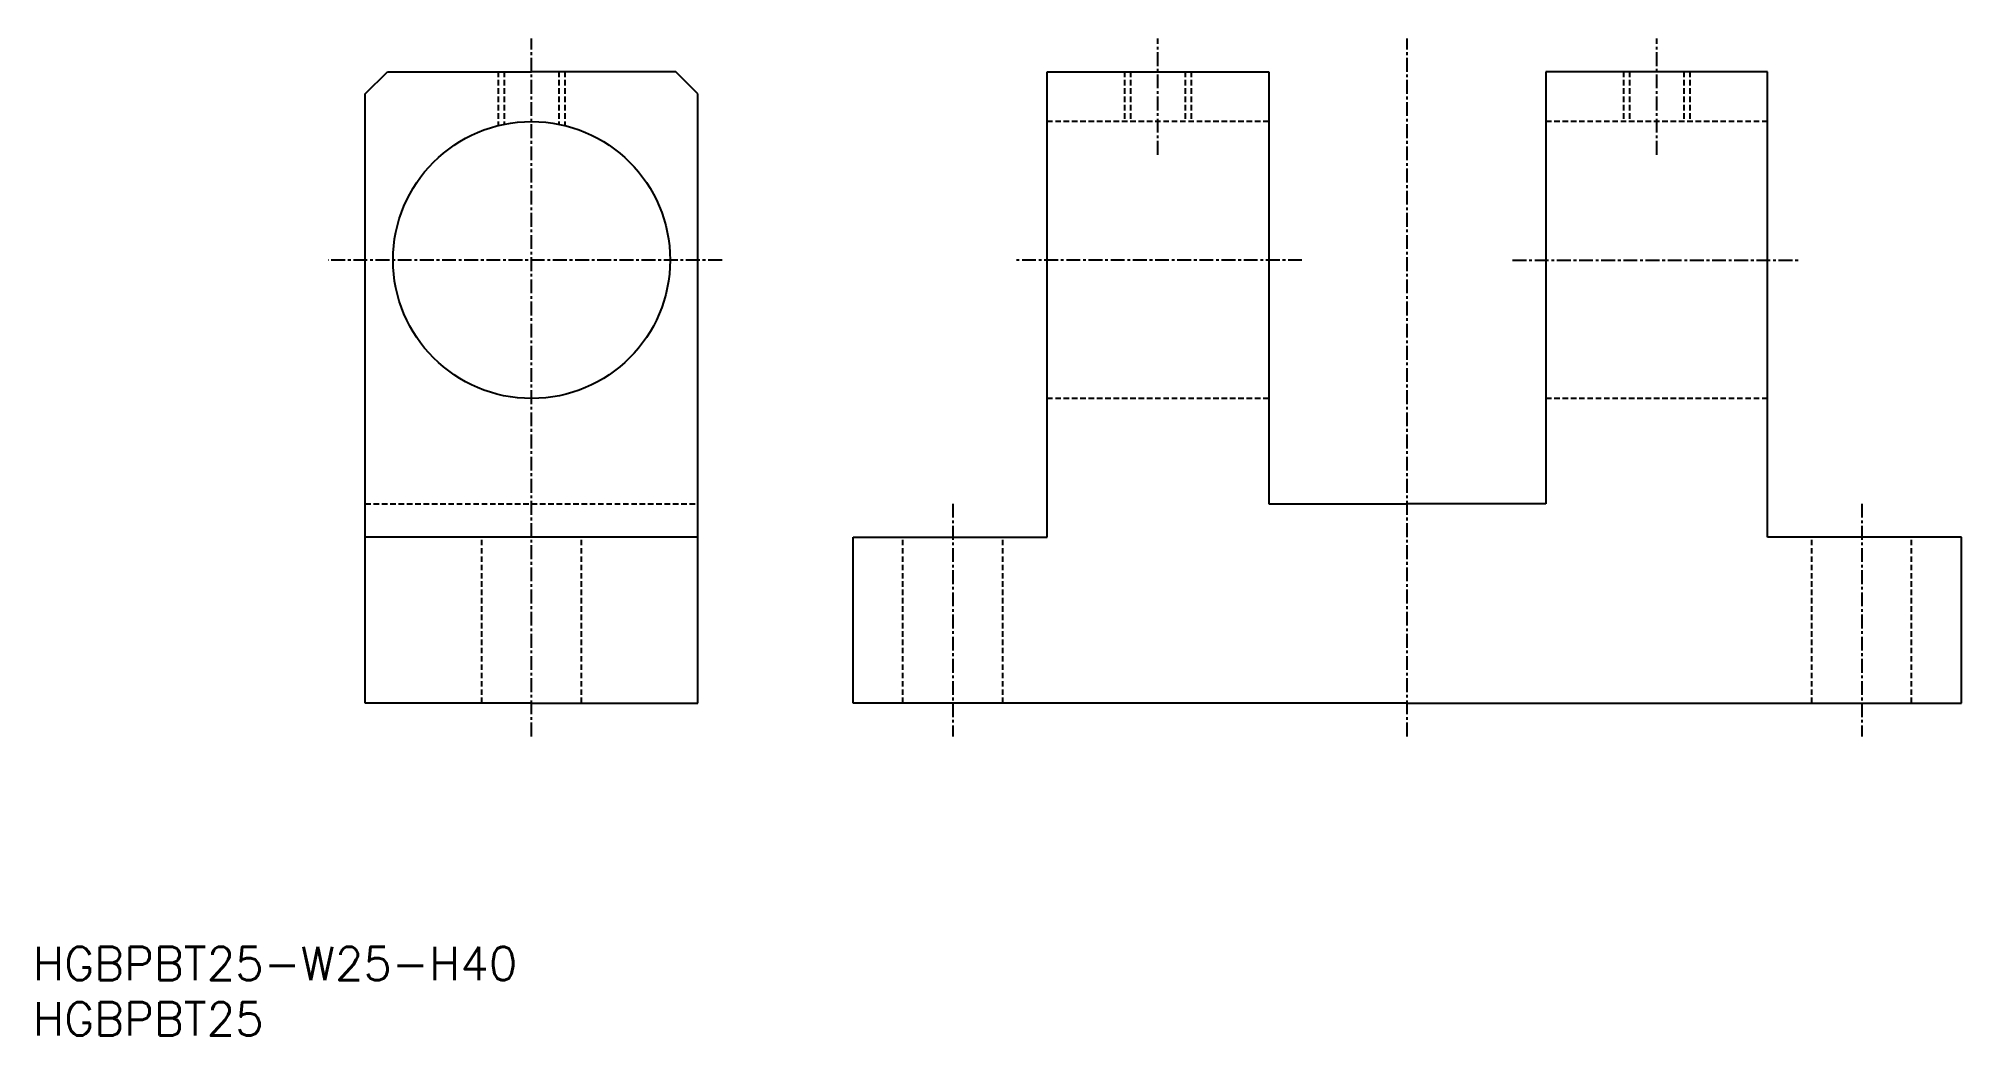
# Model space of a CAD drawing. Extents: x 1 to 174, y 0 to 90.
import ezdxf

# ---------------------------------------------------------------- set-up
doc = ezdxf.new("R2010")
doc.units = 0
doc.linetypes.add('CENTER', pattern=[2, 1.25, -0.25, 0.25, -0.25])
doc.linetypes.add('DASHED', pattern=[0.75, 0.5, -0.25])
doc.layers.get('0').update_dxf_attribs({"linetype": 'CONTINUOUS'})
doc.layers.add('CENTER', color=1, linetype='CENTER')
doc.styles.get("Standard").update_dxf_attribs({"font": 'txt.shx'})

# ---------------------------------------------------------------- blocks, each defined once
blk = doc.blocks.new('*U12')
at = {"color": 7, "linetype": 'CONTINUOUS'}
blk.add_text('HGBPBT25', height=3, dxfattribs=at).set_placement((0, 0))
blk = doc.blocks.new('*U13')
at = {"color": 7, "linetype": 'CONTINUOUS'}
blk.add_text('HGBPBT25-W25-H40', height=3, dxfattribs=at).set_placement((0, 5))

msp = doc.modelspace()

# ---------------------------------------------------------------- linework, layer by layer
at = {"color": 7, "linetype": 'CONTINUOUS'}
for p, q in [((30, 85), (32, 87)), ((32, 87), (45, 87)), ((58, 87), (45, 87)), ((60, 85), (58, 87)), ((91.5, 87), (111.5, 87)), ((91.5, 45), (91.5, 87)), ((111.5, 87), (111.5, 48)), ((136.5, 87), (136.5, 48)), ((156.5, 87), (136.5, 87)), ((156.5, 45), (156.5, 87)), ((30, 30), (30, 85)), ((60, 30), (60, 85)), ((111.5, 48), (124, 48)), ((136.5, 48), (124, 48)), ((60, 45), (30, 45)), ((74, 30), (74, 45)), ((74, 45), (91.5, 45)), ((174, 45), (156.5, 45)), ((174, 30), (174, 45)), ((45, 30), (30, 30)), ((45, 30), (60, 30)), ((124, 30), (74, 30)), ((124, 30), (174, 30))]:
    msp.add_line(p, q, dxfattribs=at)
at = {"color": 3, "linetype": 'DASHED'}
for p, q in [((42, 87), (42, 82.13)), ((42.54, 87), (42.54, 82.26)), ((47.46, 87), (47.46, 82.26)), ((48, 87), (48, 82.13)), ((98.5, 87), (98.5, 82.5)), ((99.04, 87), (99.04, 82.5)), ((103.96, 87), (103.96, 82.5)), ((104.5, 87), (104.5, 82.5)), ((143.5, 87), (143.5, 82.5)), ((144.04, 87), (144.04, 82.5)), ((148.96, 87), (148.96, 82.5)), ((149.5, 87), (149.5, 82.5)), ((111.5, 82.5), (91.5, 82.5)), ((156.5, 82.5), (136.5, 82.5)), ((111.5, 57.5), (91.5, 57.5)), ((156.5, 57.5), (136.5, 57.5)), ((30, 48), (60, 48)), ((40.5, 30), (40.5, 45)), ((49.5, 30), (49.5, 45)), ((78.5, 30), (78.5, 45)), ((87.5, 30), (87.5, 45)), ((160.5, 30), (160.5, 45)), ((169.5, 30), (169.5, 45))]:
    msp.add_line(p, q, dxfattribs=at)
at = {"color": 7, "linetype": 'CONTINUOUS'}
msp.add_circle((45, 70), 12.5, dxfattribs=at)
at = {"layer": 'CENTER', "color": 1, "linetype": 'CENTER'}
for p, q in [((45, 27), (45, 90)), ((101.5, 79.5), (101.5, 90)), ((124, 27), (124, 90)), ((146.5, 79.5), (146.5, 90)), ((62.18, 70), (26.65, 70)), ((114.5, 70), (88.5, 70)), ((133.5, 70), (159.5, 70)), ((83, 48), (83, 27)), ((165, 48), (165, 27))]:
    msp.add_line(p, q, dxfattribs=at)

# ---------------------------------------------------------------- block references
at = {"color": 7, "linetype": 'CONTINUOUS'}
for name in ['*U13', '*U12']:
    msp.add_blockref(name, (0, 0), dxfattribs=at)

doc.saveas('drawing.dxf')
